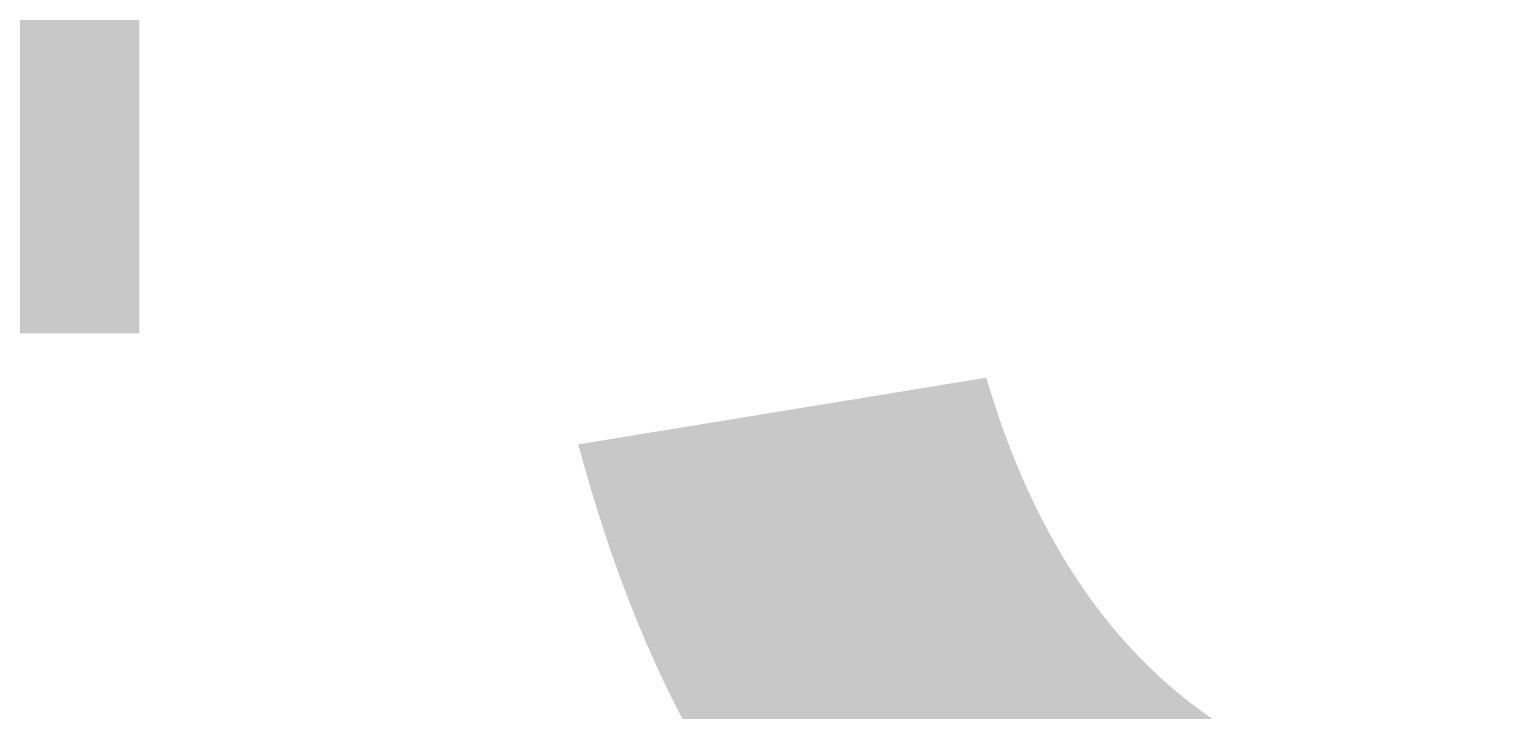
# Model space of a CAD drawing. Header units: millimetres. Extents: x -179928 to 528275, y -469666 to 511935.
# Drawn here: x 165064 to 165603, y 36311 to 36559 of the extents above; entities that cross this region are included whole.
import ezdxf

# ---------------------------------------------------------------- set-up
doc = ezdxf.new("R2010")
doc.units = ezdxf.units.MM
doc.linetypes.add('DASHED', pattern=[0.75, 0.5, -0.25])
for name, color, linetype in [('ad-Elevation 10', 8, 'Continuous'), ('ad-Furniture', 8, 'Continuous'), ('ad-Lvl-Plinth', 30, 'Continuous')]:
    doc.layers.add(name, color=color, linetype=linetype)
doc.layers.add('ad-Landscape', color=94, linetype='Continuous', lineweight=35)
doc.layers.add('ad-Landscape 2', color=7, linetype='Continuous', lineweight=35, true_color=0x264c00)
doc.styles.add('Sections_The woods Site plan_Entrances$0$Standard', font='arial.ttf')

# ---------------------------------------------------------------- blocks, each defined once
blk = doc.blocks.new('bamboo')
at = {"layer": 'ad-Landscape 2'}
for points in [[(1182.3, -770.7), (1132.9, -623.1), (1156.5, -792), (1182.3, -770.7)], [(1198, -772.2), (1339.9, -698.7), (1226.5, -806.7), (1205.1, -780.8)], [(890.5, -769.5), (910.3, -811.1), (801.3, -871.9), (897.6, -778.1)], [(1000.5, -780.1), (1079.1, -787.7), (990.4, -802.9), (991.9, -787.2)], [(1158, -776.3), (1186.4, -810.8), (1026.2, -827), (1149.3, -783.4)], [(936.1, -789.8), (925.6, -899.8), (966.1, -808.5), (943.2, -798.4)], [(796.9, -949), (763, -978.1), (743.5, -818.2), (789.6, -940.5)], [(735.1, -928.5), (693.9, -949.2), (630.8, -841.5), (726.6, -935.8)], [(1136.2, -837.6), (1156, -879.2), (1047.1, -940.1), (1143.3, -846.3)], [(994.5, -843), (988.5, -905.9), (1005.7, -891.7), (1001.6, -851.6)], [(1246.3, -848.3), (1324.9, -855.9), (1236.2, -871.1), (1237.7, -855.4)], [(1181.9, -857.9), (1171.4, -968), (1211.8, -876.7), (1189, -866.6)], [(803, -973.2), (949.5, -920.8), (781.1, -947.8), (803, -973.2)], [(1240.3, -911.2), (1234.3, -974.1), (1251.5, -959.9), (1247.4, -919.8)], [(801.8, -988.9), (878.2, -1129.3), (767.9, -1018.1), (793.3, -996.2)], [(651.9, -1167.6), (793.8, -1094.1), (680.3, -1202.1), (659, -1176.3)], [(700.2, -1243.7), (778.8, -1251.3), (690.1, -1266.6), (691.6, -1250.8)]]:
    blk.add_lwpolyline(points, dxfattribs=at)
blk = doc.blocks.new('A$C7DA81DBD')
at = {"layer": 'ad-Landscape'}
for centre, radius, start, end in [((0.6413, -3.9243), 0.3417, 320.1793, 18.6746), ((1.1804, -3.4536), 0.743, 227.0323, 248.1406)]:
    blk.add_arc(centre, radius, start, end, dxfattribs=at)
at = {"layer": 'ad-Landscape 2'}
for centre, radius, start, end in [((0.1425, -3.9552), 0.5349, 335.1905, 15.2068), ((0.9056, -3.6412), 0.6057, 204.0272, 242.7305)]:
    blk.add_arc(centre, radius, start, end, dxfattribs=at)
blk = doc.blocks.new('A$C279134A6')
at = {"layer": 'ad-Landscape', "linetype": 'Continuous'}
for p, q in [((352.62, 400.13), (423.66, 240.51)), ((72.23, 376.89), (16.73, 336.36))]:
    blk.add_line(p, q, dxfattribs=at)
for points in [[(326.61, 591.55), (193.35, 662.62), (145.49, 732.73)], [(358.2, 591.72), (320.98, 610.4), (291.74, 627.48), (269.52, 642.02), (253.38, 653.1), (242.35, 659.78), (235.49, 661.13), (231.84, 656.23), (230.45, 644.14)], [(54.64, 595.87), (54.5, 596.4), (54.38, 596.92), (54.26, 597.44), (54.16, 597.95), (54.09, 598.45), (54.04, 598.93)], [(54.64, 595.87), (55.82, 595.04), (56.82, 594.39), (57.68, 593.9), (58.42, 593.54), (59.06, 593.3), (59.62, 593.16), (60.12, 593.09), (60.58, 593.08), (61.04, 593.1), (61.48, 593.18), (61.92, 593.32), (62.36, 593.53), (62.81, 593.82), (63.27, 594.21), (63.75, 594.7), (64.25, 595.32), (64.77, 596.07), (65.35, 597), (65.99, 598.17), (66.71, 599.61)], [(356.89, 469.03), (326.61, 591.55)], [(382.56, 486.75), (357.78, 591.94)], [(101.81, 583.95), (101.01, 582.09), (100.4, 580.52), (99.97, 579.19), (99.69, 578.08), (99.54, 577.13), (99.5, 576.32), (99.55, 575.61), (99.67, 574.97), (99.84, 574.35), (100.07, 573.77), (100.39, 573.2), (100.8, 572.65), (101.33, 572.11), (102, 571.59), (102.81, 571.07), (103.8, 570.56), (104.99, 570.06), (106.41, 569.55), (108.14, 569.03), (110.22, 568.5), (112.72, 567.96), (115.68, 567.39), (119.17, 566.81), (123.24, 566.19)], [(101.81, 583.95), (102.51, 584.29), (103.19, 584.61), (103.87, 584.92), (104.54, 585.2), (105.21, 585.45), (105.86, 585.66), (106.51, 585.83), (107.15, 585.95), (107.78, 586.01), (108.42, 586.01), (109.06, 585.93), (109.72, 585.74), (110.42, 585.44), (111.15, 585.02), (111.93, 584.44), (112.76, 583.71), (113.67, 582.79), (114.65, 581.64), (115.74, 580.18), (116.94, 578.36), (118.28, 576.11), (119.76, 573.38), (121.41, 570.09), (123.24, 566.19)], [(29.7, 528.37), (29.25, 528.06), (28.81, 527.74), (28.39, 527.43), (27.99, 527.1), (27.6, 526.77), (27.25, 526.44), (26.92, 526.09), (26.63, 525.73), (26.37, 525.36), (26.15, 524.97), (25.98, 524.54), (25.87, 524.06), (25.82, 523.53), (25.84, 522.93), (25.93, 522.24), (26.1, 521.47), (26.36, 520.59), (26.74, 519.56), (27.27, 518.34), (27.99, 516.88), (28.93, 515.13), (30.12, 513.04), (31.6, 510.58), (33.39, 507.68)], [(29.7, 528.37), (31.13, 528.24), (32.32, 528.08), (33.3, 527.89), (34.09, 527.68), (34.73, 527.45), (35.25, 527.2), (35.67, 526.93), (36.03, 526.63), (36.36, 526.32), (36.64, 525.97), (36.89, 525.58), (37.09, 525.13), (37.24, 524.62), (37.34, 524.02), (37.38, 523.34), (37.36, 522.55), (37.27, 521.63), (37.1, 520.55), (36.83, 519.25), (36.44, 517.68), (35.92, 515.79), (35.25, 513.53), (34.41, 510.84), (33.39, 507.68)], [(73.29, 506.76), (73.89, 508.69), (74.45, 510.28), (74.98, 511.57), (75.5, 512.6), (76, 513.41), (76.49, 514.05), (76.99, 514.56), (77.5, 514.97), (78.03, 515.33), (78.59, 515.63), (79.2, 515.85), (79.87, 516), (80.62, 516.06), (81.47, 516.03), (82.42, 515.89), (83.51, 515.63), (84.73, 515.25), (86.15, 514.71), (87.8, 513.98), (89.72, 513.02), (91.97, 511.82), (94.59, 510.32), (97.62, 508.49), (101.12, 506.32)], [(73.29, 506.76), (73.6, 506.05), (73.91, 505.35), (74.22, 504.68), (74.55, 504.03), (74.9, 503.41), (75.26, 502.82), (75.64, 502.28), (76.05, 501.77), (76.48, 501.31), (76.97, 500.9), (77.51, 500.54), (78.13, 500.25), (78.85, 500.03), (79.69, 499.88), (80.65, 499.81), (81.76, 499.82), (83.05, 499.93), (84.55, 500.16), (86.32, 500.56), (88.42, 501.17), (90.89, 502), (93.8, 503.12), (97.19, 504.54), (101.12, 506.32)], [(382.56, 486.75), (413.24, 465.34), (442.58, 452.51), (473.75, 454.34), (542.66, 463.81)], [(344.62, 430.21), (349.05, 432.35), (350.89, 452.51), (356.89, 469.03)], [(566.22, 448.74), (547.11, 430.52), (522.98, 414.51), (539.77, 401.2), (587.45, 406.7), (583.78, 399.37), (477.42, 382.87), (452.99, 374.92), (462.23, 357.76), (561.78, 348.05), (554.44, 337.06), (431.57, 324.23), (433.41, 278.42), (444.41, 263.76), (497.59, 280.25), (493.92, 271.09), (462.75, 263.76), (470.08, 252.76), (492.09, 254.59), (490.26, 247.26), (449.88, 243.53)], [(344.62, 430.21), (239.13, 354.81)], [(59.76, 418.5), (59.3, 418.18), (58.87, 417.87), (58.44, 417.55), (58.04, 417.23), (57.66, 416.9), (57.3, 416.56), (56.97, 416.21), (56.68, 415.86), (56.42, 415.49), (56.2, 415.09), (56.04, 414.66), (55.92, 414.18), (55.87, 413.65), (55.89, 413.05), (55.98, 412.37), (56.15, 411.59), (56.41, 410.71), (56.79, 409.69), (57.32, 408.46), (58.04, 407), (58.98, 405.25), (60.17, 403.16), (61.65, 400.7), (63.44, 397.81)], [(59.76, 418.5), (61.19, 418.36), (62.37, 418.2), (63.35, 418.02), (64.14, 417.81), (64.78, 417.58), (65.3, 417.32), (65.72, 417.05), (66.08, 416.75), (66.41, 416.44), (66.7, 416.09), (66.94, 415.7), (67.14, 415.25), (67.29, 414.74), (67.39, 414.14), (67.43, 413.46), (67.41, 412.67), (67.32, 411.75), (67.15, 410.67), (66.88, 409.37), (66.49, 407.8), (65.97, 405.91), (65.3, 403.65), (64.46, 400.97), (63.44, 397.81)], [(115.9, 400.36), (116.49, 402.29), (117.05, 403.88), (117.59, 405.17), (118.1, 406.2), (118.6, 407.01), (119.1, 407.65), (119.6, 408.16), (120.11, 408.58), (120.64, 408.93), (121.2, 409.23), (121.8, 409.45), (122.48, 409.6), (123.23, 409.66), (124.07, 409.63), (125.03, 409.49), (126.11, 409.23), (127.34, 408.85), (128.76, 408.31), (130.4, 407.58), (132.33, 406.63), (134.58, 405.42), (137.2, 403.92), (140.23, 402.1), (143.72, 399.92)], [(115.9, 400.36), (116.2, 399.65), (116.51, 398.96), (116.83, 398.28), (117.16, 397.63), (117.5, 397.01), (117.86, 396.43), (118.25, 395.88), (118.65, 395.37), (119.09, 394.91), (119.57, 394.5), (120.12, 394.14), (120.74, 393.85), (121.46, 393.63), (122.29, 393.48), (123.26, 393.41), (124.37, 393.42), (125.65, 393.53), (127.15, 393.77), (128.93, 394.17), (131.02, 394.77), (133.5, 395.61), (136.41, 396.72), (139.8, 398.14), (143.72, 399.92)], [(352.62, 400.13), (262.56, 334.25)], [(239.13, 354.81), (91.68, 387.47), (9.73, 365.32)], [(74, 364.42), (74.59, 366.35), (75.15, 367.94), (75.69, 369.23), (76.2, 370.26), (76.7, 371.07), (77.2, 371.71), (77.7, 372.22), (78.21, 372.63), (78.73, 372.99), (79.29, 373.29), (79.9, 373.51), (80.57, 373.66), (81.32, 373.72), (82.17, 373.69), (83.13, 373.55), (84.21, 373.29), (85.44, 372.91), (86.85, 372.37), (88.5, 371.64), (90.43, 370.68), (92.68, 369.48), (95.3, 367.98), (98.33, 366.15), (101.82, 363.98)], [(263.02, 334.14), (222.6, 344.15), (189.28, 350.19), (162.94, 353.59), (143.48, 355.67), (130.75, 357.77), (124.66, 361.2), (125.08, 367.3), (131.89, 377.39)], [(74, 364.42), (74.3, 363.71), (74.61, 363.01), (74.93, 362.34), (75.26, 361.69), (75.6, 361.07), (75.96, 360.48), (76.34, 359.94), (76.75, 359.43), (77.19, 358.97), (77.67, 358.56), (78.22, 358.2), (78.84, 357.91), (79.56, 357.69), (80.39, 357.54), (81.36, 357.47), (82.47, 357.48), (83.75, 357.59), (85.25, 357.82), (87.02, 358.22), (89.12, 358.83), (91.6, 359.66), (94.5, 360.78), (97.89, 362.2), (101.82, 363.98)], [(113.94, 335.5), (113.49, 335.19), (113.05, 334.87), (112.62, 334.56), (112.22, 334.23), (111.84, 333.9), (111.48, 333.57), (111.15, 333.22), (110.86, 332.86), (110.6, 332.49), (110.38, 332.1), (110.22, 331.67), (110.1, 331.19), (110.05, 330.66), (110.07, 330.06), (110.16, 329.37), (110.33, 328.6), (110.59, 327.72), (110.97, 326.69), (111.5, 325.47), (112.22, 324.01), (113.16, 322.26), (114.35, 320.17), (115.83, 317.71), (117.62, 314.81)], [(113.94, 335.5), (115.37, 335.37), (116.55, 335.21), (117.53, 335.02), (118.32, 334.81), (118.96, 334.58), (119.48, 334.33), (119.9, 334.06), (120.27, 333.76), (120.59, 333.44), (120.88, 333.1), (121.12, 332.71), (121.32, 332.26), (121.47, 331.75), (121.57, 331.15), (121.61, 330.47), (121.59, 329.68), (121.5, 328.76), (121.33, 327.68), (121.06, 326.38), (120.67, 324.81), (120.15, 322.92), (119.48, 320.66), (118.64, 317.97), (117.62, 314.81)], [(91.5, 293.44), (92.09, 295.37), (92.66, 296.96), (93.19, 298.25), (93.7, 299.28), (94.2, 300.09), (94.7, 300.73), (95.2, 301.24), (95.71, 301.66), (96.24, 302.01), (96.8, 302.31), (97.4, 302.53), (98.08, 302.68), (98.83, 302.74), (99.67, 302.71), (100.63, 302.57), (101.71, 302.31), (102.94, 301.93), (104.36, 301.39), (106.01, 300.66), (107.93, 299.71), (110.18, 298.5), (112.8, 297), (115.83, 295.18), (119.32, 293)], [(91.5, 293.44), (91.8, 292.73), (92.11, 292.04), (92.43, 291.36), (92.76, 290.71), (93.1, 290.09), (93.46, 289.51), (93.85, 288.96), (94.25, 288.45), (94.69, 287.99), (95.17, 287.58), (95.72, 287.22), (96.34, 286.93), (97.06, 286.71), (97.89, 286.56), (98.86, 286.49), (99.97, 286.5), (101.25, 286.61), (102.76, 286.85), (104.53, 287.25), (106.63, 287.85), (109.1, 288.69), (112.01, 289.8), (115.4, 291.22), (119.32, 293)], [(167.13, 286.62), (166.68, 286.3), (166.24, 285.99), (165.82, 285.67), (165.41, 285.35), (165.03, 285.02), (164.68, 284.68), (164.35, 284.34), (164.05, 283.98), (163.8, 283.61), (163.58, 283.21), (163.41, 282.78), (163.3, 282.31), (163.25, 281.77), (163.26, 281.17), (163.35, 280.49), (163.52, 279.72), (163.79, 278.84), (164.17, 277.81), (164.7, 276.58), (165.42, 275.12)], [(167.13, 286.62), (168.56, 286.48), (169.75, 286.32), (170.72, 286.14), (171.52, 285.93), (172.16, 285.7), (172.67, 285.44), (173.1, 285.17), (173.46, 284.87), (173.78, 284.56), (174.07, 284.21), (174.32, 283.82), (174.52, 283.37), (174.67, 282.86), (174.77, 282.27), (174.81, 281.58), (174.79, 280.79), (174.7, 279.88), (174.53, 278.79), (174.25, 277.5), (173.87, 275.93), (173.35, 274.04)]]:
    blk.add_lwpolyline(points, dxfattribs=at)
for centre, radius, start, end in [((695.56, 561.69), 338.69, 133.19447, 174.91323), ((67.02, 731.09), 139.86, 257.08107, 317.74147), ((1.1, 443.72), 154.97, 77.08107, 78.0944), ((87.95, 678.78), 154.97, 241.34686, 242.36019), ((-48.82, 417.59), 139.86, 1.69979, 62.36019), ((-8.71, 462.37), 50.42, 359.27125, 70.88821), ((-9.2, 348.28), 124.35, 18.06286, 85.75592), ((442.71, 379.18), 78.47, 99.97071, 183.81406), ((590, 286.65), 198.75, 121.55064, 171.51321), ((751.75, 192.15), 360.52, 132.1856, 164.96928), ((503.62, 343.37), 119.5, 115.95201, 184.58182), ((9.05, 460.07), 59.23, 267.78669, 344.39682), ((12.57, 400.98), 34.97, 20.50888, 108.24698), ((230.18, 247.07), 155.43, 132.75563, 198.63714), ((-760.64, 724.43), 1020.98, 327.78954, 338.49694), ((35.06, 421.54), 110.38, 265.32536, 305.15368), ((538.85, 137.6), 338.69, 144.52803, 186.24679), ((342.11, 341.19), 57.18, 329.93997, 333.84171), ((29.31, 347.21), 67.87, 275.76108, 327.6837), ((417.56, 286.05), 14, 177.1649, 226.31537)]:
    blk.add_arc(centre, radius, start, end, dxfattribs=at)
blk = doc.blocks.new('zw$DAD3')
at = {"true_color": 0x7f5f3f, "transparency": 33554610}
h = blk.add_hatch(dxfattribs=at)
h.set_pattern_fill('DOTS', color=37, scale=20, angle=360)
h.set_pattern_definition([(360, (-800139.518, 271344.397), (15.875, 31.75), [0, -31.75])])
h.paths.add_polyline_path([(450, -2530), (2915, -2530), (2915, -450), (450, -450)])
at = {"layer": 'ad-Elevation 10', "linetype": 'DASHED'}
blk.add_lwpolyline([(0, -2036.67), (3365, -2036.67)], dxfattribs=at)
at = {"xscale": 95.10164028446887, "yscale": 95.10164028446887, "zscale": 95.10164028446887, "rotation": 359.9999999999999}
blk.add_blockref('A$C7DA81DBD', (1592.07, -1603.96), dxfattribs=at)
at = {"layer": 'ad-Landscape', "linetype": 'Continuous', "xscale": 0.473259546584505, "yscale": 0.473259546584505, "zscale": 0.473259546584505, "rotation": 359.9999999999999}
blk.add_blockref('bamboo', (1292.6, -1624.94), dxfattribs=at)
at = {"layer": 'ad-Landscape', "xscale": -0.7689692653037794, "yscale": 0.7689692653037794, "zscale": 0.7689692653037794, "rotation": 180}
blk.add_blockref('A$C279134A6', (1775.58, -1779.13), dxfattribs=at)
blk = doc.blocks.new('1625_East Villa')
at = {"layer": 'ad-Furniture'}
blk.add_blockref('zw$DAD3', (3610, 8185), dxfattribs=at)
blk = doc.blocks.new("All Plot's Villa Plans")
at = {"ltscale": 5}
blk.add_blockref('1625_East Villa', (159814.96, 30364.9), dxfattribs=at)
blk = doc.blocks.new('zw$63CD')
at = {"layer": 'ad-Lvl-Plinth', "insert": (172865.79, -62632.23), "char_height": 1269.9849, "width": 5416.267, "attachment_point": 5, "style": 'Sections_The woods Site plan_Entrances$0$Standard', "bg_fill": 19, "box_fill_scale": 1.5, "bg_fill_color": 257, "bg_fill_transparency": 0}
blk.add_mtext('\\pxt4;497.11', dxfattribs=at)

msp = doc.modelspace()

# ---------------------------------------------------------------- block references
at = {"ltscale": 5}
msp.add_blockref("All Plot's Villa Plans", (0, 0), dxfattribs=at)

# ---------------------------------------------------------------- next in the draw order: block references
at = {"layer": 'ad-Lvl-Plinth', "ltscale": 5}
msp.add_blockref('zw$63CD', (-5982.94, 99418.55), dxfattribs=at)

doc.saveas('drawing.dxf')
